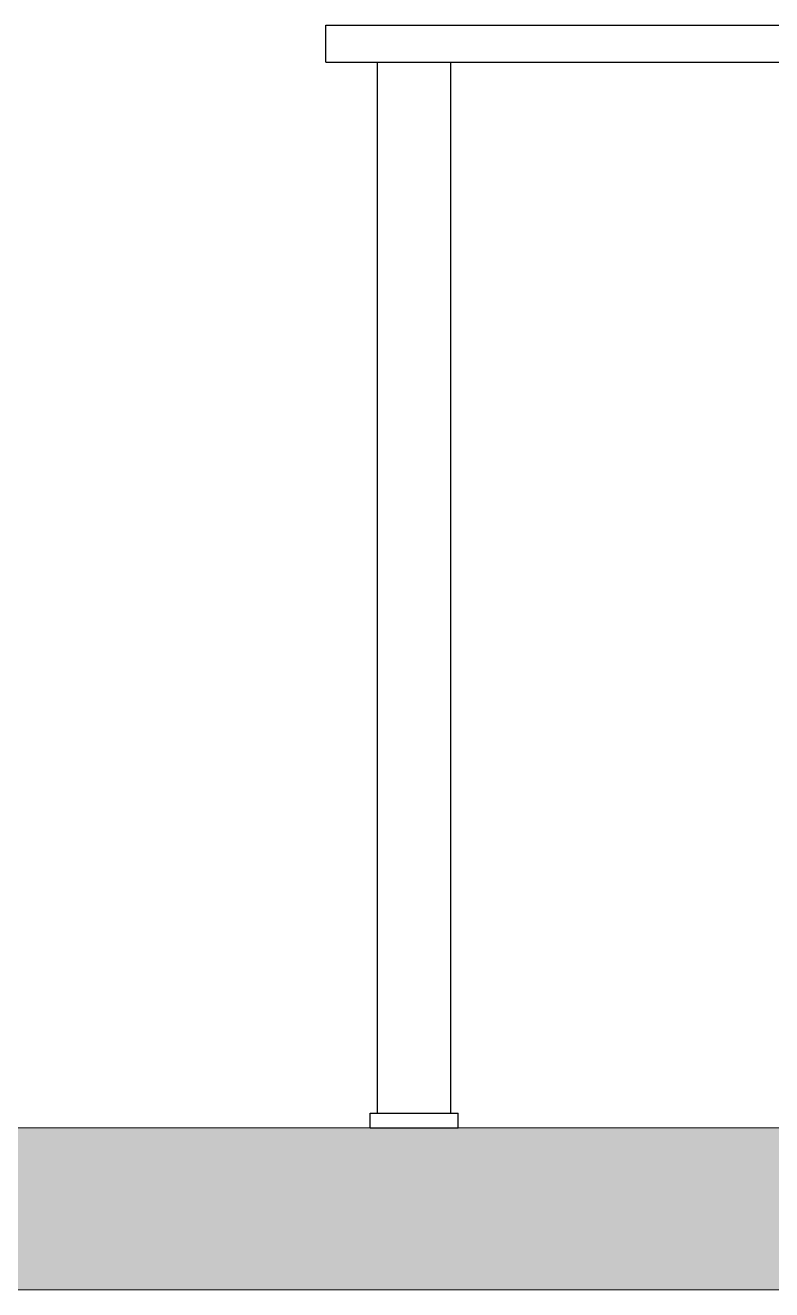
# Model space of a CAD drawing. Header units: millimetres. Extents: x 2336463 to 2579121, y 595385 to 778077.
# Drawn here: x 2524301 to 2524809, y 663476 to 664336 of the extents above; entities that cross this region are included whole.
import ezdxf

# ---------------------------------------------------------------- set-up
doc = ezdxf.new("R2010")
doc.units = ezdxf.units.MM
doc.header["$MEASUREMENT"] = 0
doc.linetypes.add('Wipeout_Contour', pattern=[1000, 0, -1000])
doc.layers.add('1 Планировка_Ном._пера__1', color=7, linetype='Continuous', lineweight=13)
doc.layers.add('Конструктив - Стены Несущие_Ном._пера__1', color=7, linetype='Continuous', lineweight=13)
doc.layers.add('Интерьер - Мебель', color=7, linetype='Continuous')
doc.layers.add('Интерьер - Мебель_Ном._пера__62', color=7, linetype='Continuous', lineweight=25, true_color=0xaaaaaa)

msp = doc.modelspace()

# ---------------------------------------------------------------- hatches: boundary and pattern name
at = {"layer": 'Конструктив - Стены Несущие_Ном._пера__1', "linetype": 'Continuous', "lineweight": 13}
h = msp.add_hatch(dxfattribs=at)
h.set_pattern_fill('AR_CONC', style=0, pattern_type=2)
h.set_pattern_definition([(50, (2086872.01, 585813.69), (-182.18467, 15.939086), [19.05, -209.55]), (355, (2086872.01, 585813.69), (-35.24342, 191.056845), [15.24, -167.640584]), (100.451445, (2086887.2, 585812.36), (146.94125, 175.11775), [16.19001, -178.090245]), (46.1842, (2086872.01, 585864.49), (-271.07904, 42.04233), [28.575, -314.325]), (96.63556, (2086894.6, 585860.98), (237.40413, 247.42612), [24.28502, -267.1356]), (351.18415, (2086872.01, 585864.49), (237.40413, 247.42612), [22.85997, -251.45973]), (21, (2086897.41, 585851.79), (-151.61439, 102.2652), [19.05, -209.55]), (326, (2086897.41, 585851.79), (61.80203, 184.18797), [15.24, -167.64]), (71.451445, (2086910.05, 585843.26), (213.41642, 81.92277), [16.19001, -178.08994]), (37.5, (2086872.015, 585813.686), (3.088603, 84.555039), [0, -165.608, 0, -170.18, 0, -168.275]), (7.5, (2086872.015, 585813.69), (66.819663, 100.180575), [0, -97.028, 0, -161.798, 0, -64.135]), (327.5, (2086815.37, 585813.686), (-135.590595, 5.728744), [0, -63.5, 0, -198.12, 0, -262.89]), (317.5, (2086789.97, 585813.69), (148.12918, 25.42649), [0, -82.55, 0, -131.572, 0, -186.69])])
h.paths.add_polyline_path([(2521493.96, 663476.17), (2527093.96, 663476.17), (2527093.96, 663586.17), (2521493.96, 663586.17)])

# ---------------------------------------------------------------- linework, layer by layer
at = {"layer": '1 Планировка_Ном._пера__1', "color": 7, "linetype": 'Continuous', "lineweight": 13}
msp.add_line((2527093.96, 663476.17), (2521493.96, 663476.17), dxfattribs=at)
at = {"layer": 'Конструктив - Стены Несущие_Ном._пера__1', "color": 7, "linetype": 'Continuous', "lineweight": 13, "flags": 128}
msp.add_lwpolyline([(2521493.96, 663476.17), (2527093.96, 663476.17), (2527093.96, 663586.17), (2521493.96, 663586.17)], close=True, dxfattribs=at)

# ---------------------------------------------------------------- wipeouts: each hides what was drawn before it
at = {"color": 254, "linetype": 'Wipeout_Contour', "lineweight": 0, "ltscale": 10444124.77442112}
msp.add_wipeout([(2525705.53, 664336.17), (2524505.53, 664336.17), (2524505.53, 664311.17), (2525705.53, 664311.17)], dxfattribs=at).dxf.layer = 'Интерьер - Мебель'

# ---------------------------------------------------------------- next in the draw order: linework, layer by layer
at = {"layer": 'Интерьер - Мебель_Ном._пера__62', "color": 253, "linetype": 'Continuous', "lineweight": 25, "true_color": 0xaaaaaa}
for p, q in [((2524505.53, 664336.17), (2524535.53, 664336.17)), ((2524505.53, 664311.17), (2524505.53, 664336.17)), ((2524535.53, 664336.17), (2524565.53, 664336.17)), ((2524565.53, 664336.17), (2525645.53, 664336.17))]:
    msp.add_line(p, q, dxfattribs=at)

# ---------------------------------------------------------------- next in the draw order: wipeouts: each hides what was drawn before it
at = {"color": 254, "linetype": 'Wipeout_Contour', "lineweight": 0, "ltscale": 10441576.86407683}
msp.add_wipeout([(2524540.53, 663596.17), (2524547.85, 663596.17), (2524547.85, 664311.17), (2524540.53, 664311.17)], dxfattribs=at).dxf.layer = 'Интерьер - Мебель'

# ---------------------------------------------------------------- next in the draw order: wipeouts: each hides what was drawn before it
at = {"color": 254, "linetype": 'Wipeout_Contour', "lineweight": 0, "ltscale": 10441625.21969874}
msp.add_wipeout([(2524547.85, 663596.17), (2524565.53, 663596.17), (2524565.53, 664311.17), (2524547.85, 664311.17)], dxfattribs=at).dxf.layer = 'Интерьер - Мебель'

# ---------------------------------------------------------------- next in the draw order: wipeouts: each hides what was drawn before it
at = {"color": 254, "linetype": 'Wipeout_Contour', "lineweight": 0, "ltscale": 10441693.60489835}
msp.add_wipeout([(2524565.53, 663596.17), (2524583.21, 663596.17), (2524583.21, 664311.17), (2524565.53, 664311.17)], dxfattribs=at).dxf.layer = 'Интерьер - Мебель'
at = {"color": 254, "linetype": 'Wipeout_Contour', "lineweight": 0, "ltscale": 10441191.54907724}
msp.add_wipeout([(2524535.53, 663586.17), (2524544.32, 663586.17), (2524544.32, 663596.17), (2524535.53, 663596.17)], dxfattribs=at).dxf.layer = 'Интерьер - Мебель'

# ---------------------------------------------------------------- next in the draw order: linework, layer by layer
at = {"layer": 'Интерьер - Мебель_Ном._пера__62', "color": 253, "linetype": 'Continuous', "lineweight": 25, "true_color": 0xaaaaaa}
msp.add_line((2524535.53, 663586.17), (2524535.53, 663596.17), dxfattribs=at)

# ---------------------------------------------------------------- next in the draw order: wipeouts: each hides what was drawn before it
at = {"color": 254, "linetype": 'Wipeout_Contour', "lineweight": 0, "ltscale": 10441741.96055319}
msp.add_wipeout([(2524583.21, 663596.17), (2524590.53, 663596.17), (2524590.53, 664311.17), (2524583.21, 664311.17)], dxfattribs=at).dxf.layer = 'Интерьер - Мебель'
at = {"color": 254, "linetype": 'Wipeout_Contour', "lineweight": 0, "ltscale": 10441249.57786936}
msp.add_wipeout([(2524544.32, 663586.17), (2524565.53, 663586.17), (2524565.53, 663596.17), (2524544.32, 663596.17)], dxfattribs=at).dxf.layer = 'Интерьер - Мебель'

# ---------------------------------------------------------------- next in the draw order: linework, layer by layer
at = {"layer": 'Интерьер - Мебель_Ном._пера__62', "color": 253, "linetype": 'Continuous', "lineweight": 25, "true_color": 0xaaaaaa}
for p, q in [((2524505.53, 664311.17), (2525705.53, 664311.17)), ((2524540.53, 663596.17), (2524540.53, 664311.17)), ((2524535.53, 663596.17), (2524544.32, 663596.17)), ((2524535.53, 663586.17), (2524544.32, 663586.17))]:
    msp.add_line(p, q, dxfattribs=at)

# ---------------------------------------------------------------- next in the draw order: wipeouts: each hides what was drawn before it
at = {"color": 254, "linetype": 'Wipeout_Contour', "lineweight": 0, "ltscale": 10441331.64300735}
msp.add_wipeout([(2524565.53, 663586.17), (2524586.74, 663586.17), (2524586.74, 663596.17), (2524565.53, 663596.17)], dxfattribs=at).dxf.layer = 'Интерьер - Мебель'

# ---------------------------------------------------------------- next in the draw order: linework, layer by layer
at = {"layer": 'Интерьер - Мебель_Ном._пера__62', "color": 253, "linetype": 'Continuous', "lineweight": 25, "true_color": 0xaaaaaa}
for p, q in [((2524544.32, 663596.17), (2524565.53, 663596.17)), ((2524544.32, 663586.17), (2524565.53, 663586.17))]:
    msp.add_line(p, q, dxfattribs=at)

# ---------------------------------------------------------------- next in the draw order: wipeouts: each hides what was drawn before it
at = {"color": 254, "linetype": 'Wipeout_Contour', "lineweight": 0, "ltscale": 10441389.67184637}
msp.add_wipeout([(2524586.74, 663586.17), (2524595.53, 663586.17), (2524595.53, 663596.17), (2524586.74, 663596.17)], dxfattribs=at).dxf.layer = 'Интерьер - Мебель'

# ---------------------------------------------------------------- next in the draw order: linework, layer by layer
at = {"layer": 'Интерьер - Мебель_Ном._пера__62', "color": 253, "linetype": 'Continuous', "lineweight": 25, "true_color": 0xaaaaaa}
for p, q in [((2524590.53, 663596.17), (2524590.53, 664311.17)), ((2524565.53, 663596.17), (2524586.74, 663596.17)), ((2524586.74, 663596.17), (2524595.53, 663596.17)), ((2524595.53, 663586.17), (2524595.53, 663596.17)), ((2524565.53, 663586.17), (2524586.74, 663586.17)), ((2524586.74, 663586.17), (2524595.53, 663586.17))]:
    msp.add_line(p, q, dxfattribs=at)

doc.saveas('drawing.dxf')
